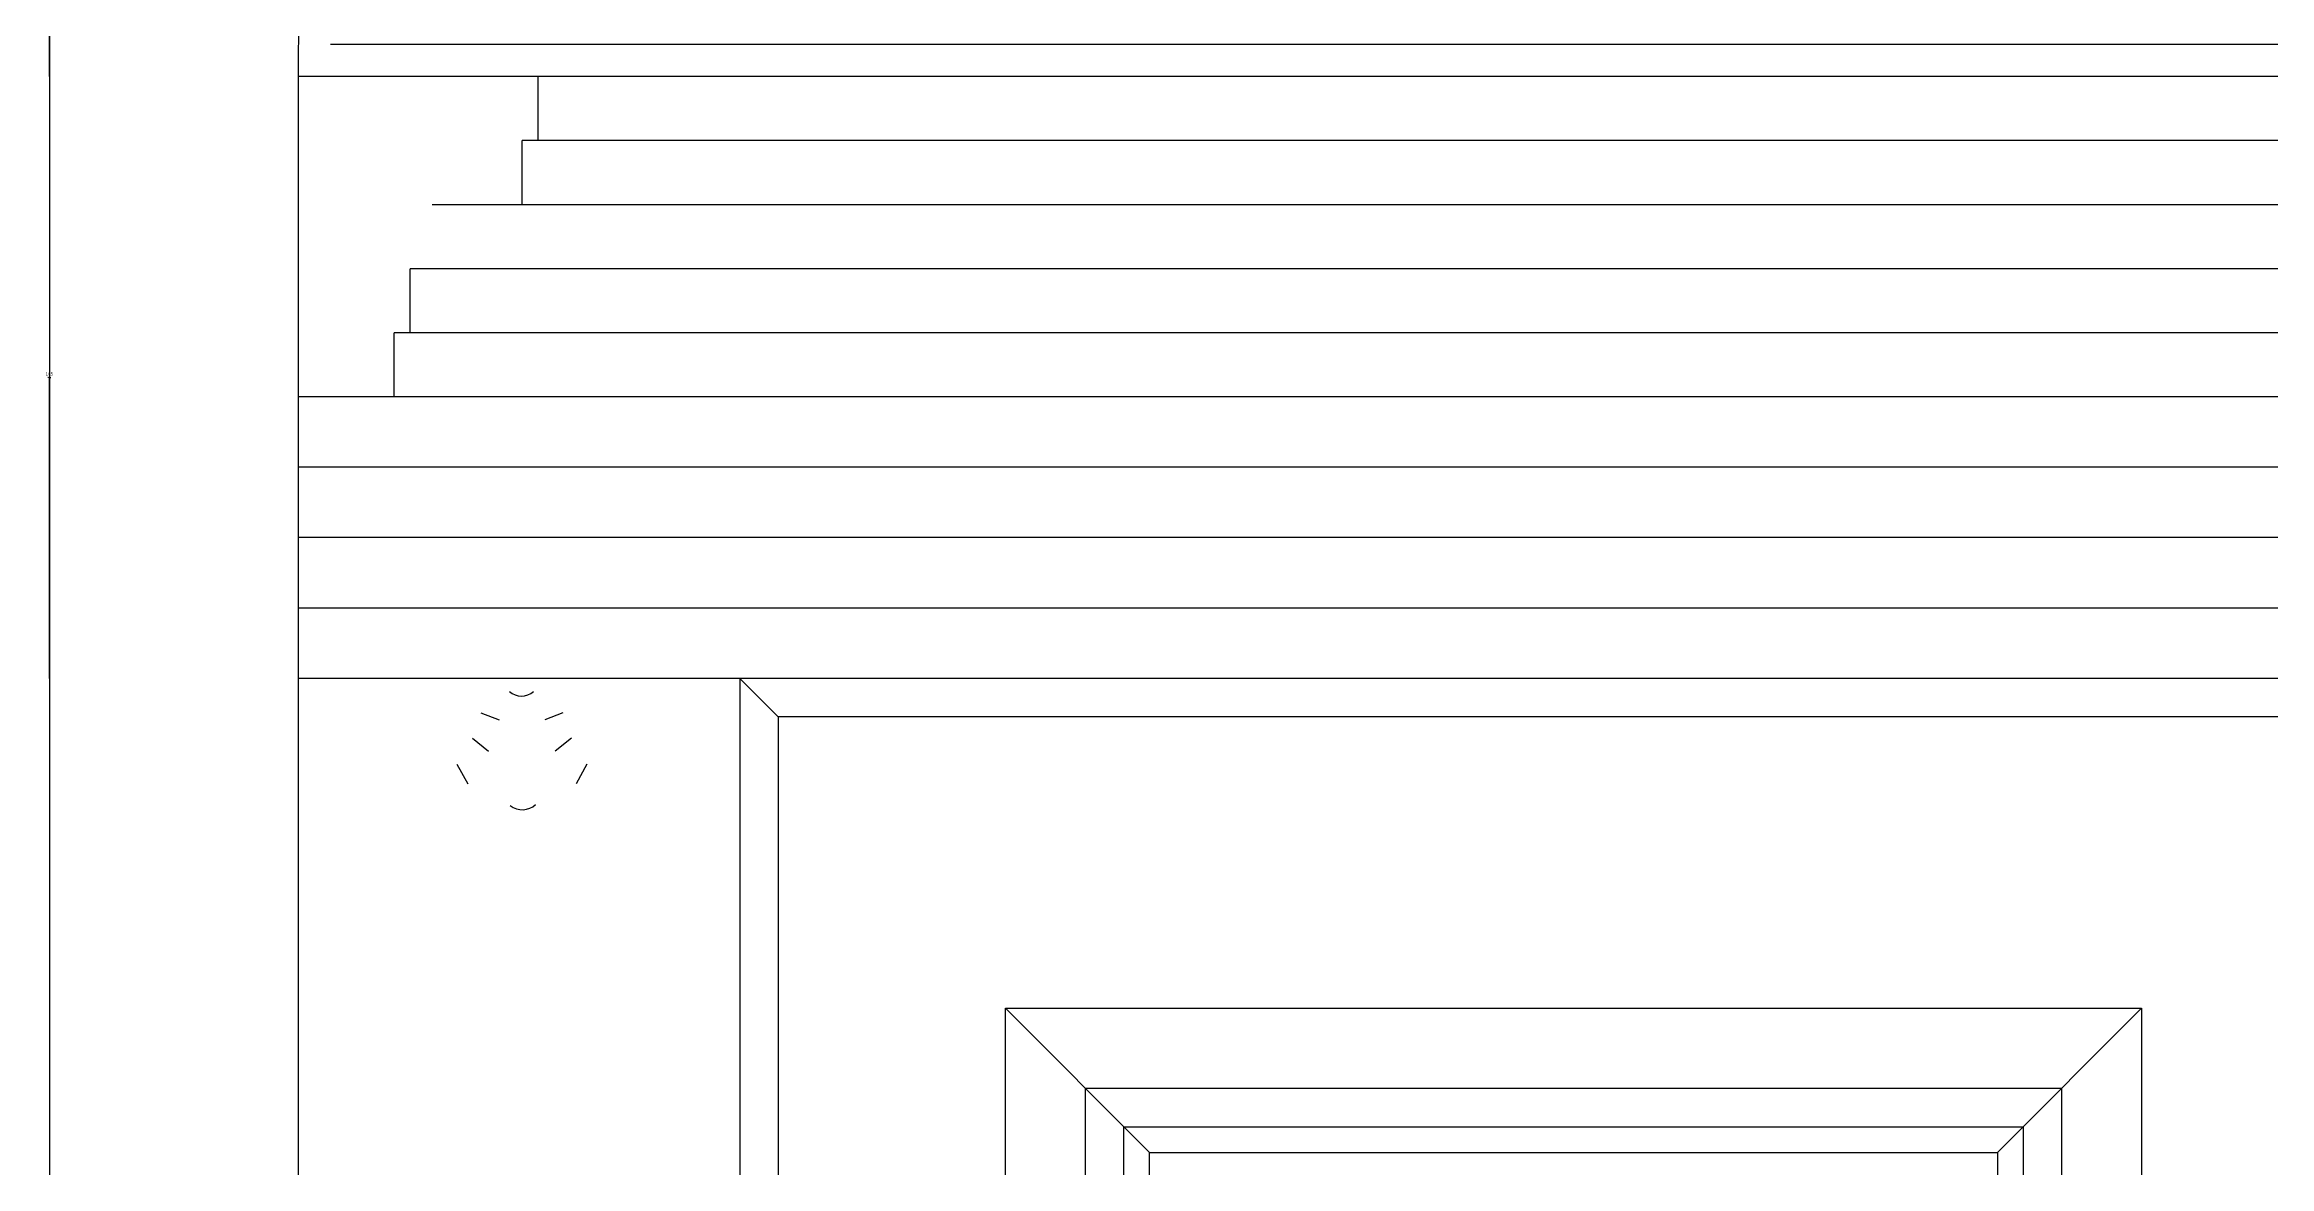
# Model space of a CAD drawing. Header units: metres. Extents: x 329 to 3546, y 72 to 4699.
# Drawn here: x 399 to 1095, y 3666 to 4017 of the extents above; entities that cross this region are included whole.
import ezdxf

# ---------------------------------------------------------------- set-up
doc = ezdxf.new("R2010")
doc.units = ezdxf.units.M
for name, color, linetype in [('3', 3, 'Continuous'), ('4', 4, 'Continuous'), ('7', 7, 'Continuous'), ('DIM', 3, 'Continuous')]:
    doc.layers.add(name, color=color, linetype=linetype)
doc.dimstyles.get("Standard").update_dxf_attribs({"dimtxt": 2.5, "dimasz": 2.5, "dimexe": 1.25, "dimexo": 0.625, "dimtad": 1, "dimcen": 2.5, "dimazin": 3, "dimtfac": 1, "dimtmove": 0, "dimatfit": 3})

# ---------------------------------------------------------------- blocks, each defined once
blk = doc.blocks.new('*D8')
for p, q in [((400.83, 4622.63), (400.83, 3169.13)), ((400.58, 3169.13), (400.33, 3169.13)), ((400.83, 1715.63), (400.83, 3169.13)), ((400.83, 3169.13), (400.83, 3169.13)), ((401.08, 3169.13), (401.33, 3169.13))]:
    blk.add_line(p, q)
at = {"layer": 'Defpoints'}
for p in [(400.83, 4622.63), (400.83, 3169.13), (400.83, 1715.63)]:
    blk.add_point(p, dxfattribs=at)
at = {"layer": 'DIM', "insert": (400.83, 3170.255), "char_height": 1, "attachment_point": 5}
blk.add_mtext('2900', dxfattribs=at)
blk = doc.blocks.new('*D9')
for p, q in [((400.83, 3818.63), (400.83, 2767.13)), ((400.58, 2767.13), (400.33, 2767.13)), ((400.83, 1715.63), (400.83, 2767.13)), ((400.83, 2767.13), (400.83, 2767.13)), ((401.08, 2767.13), (401.33, 2767.13))]:
    blk.add_line(p, q)
at = {"layer": 'Defpoints'}
for p in [(400.83, 3818.63), (400.83, 2767.13), (400.83, 1715.63)]:
    blk.add_point(p, dxfattribs=at)
at = {"layer": 'DIM', "insert": (400.83, 2768.255), "char_height": 1, "attachment_point": 5}
blk.add_mtext('2100', dxfattribs=at)
blk = doc.blocks.new('*D11')
for p, q in [((400.83, 4006.63), (400.83, 3912.63)), ((400.58, 3912.63), (400.33, 3912.63)), ((400.83, 3818.63), (400.83, 3912.63)), ((400.83, 3912.63), (400.83, 3912.63)), ((401.08, 3912.63), (401.33, 3912.63))]:
    blk.add_line(p, q)
at = {"layer": 'Defpoints'}
for p in [(400.83, 4006.63), (400.83, 3912.63), (400.83, 3818.63)]:
    blk.add_point(p, dxfattribs=at)
at = {"layer": 'DIM', "insert": (400.83, 3913.755), "char_height": 1, "attachment_point": 5}
blk.add_mtext('185', dxfattribs=at)
blk = doc.blocks.new('*D12')
for p, q in [((400.83, 4622.63), (400.83, 4314.63)), ((400.58, 4314.63), (400.33, 4314.63)), ((400.83, 4006.63), (400.83, 4314.63)), ((400.83, 4314.63), (400.83, 4314.63)), ((401.08, 4314.63), (401.33, 4314.63))]:
    blk.add_line(p, q)
at = {"layer": 'Defpoints'}
for p in [(400.83, 4622.63), (400.83, 4314.63), (400.83, 4006.63)]:
    blk.add_point(p, dxfattribs=at)
at = {"layer": 'DIM', "insert": (400.83, 4315.755), "char_height": 1, "attachment_point": 5}
blk.add_mtext('615', dxfattribs=at)

msp = doc.modelspace()

# ---------------------------------------------------------------- linework, layer by layer
at = {"layer": '3'}
for p, q in [((1700.46, 4016.63), (488.63, 4016.63)), ((1635.54, 3986.63), (553.54, 3986.63)), ((1640.54, 3966.63), (548.54, 3966.63)), ((1675.54, 3946.63), (513.54, 3946.63)), ((1675.54, 3926.63), (513.54, 3926.63)), ((1710.54, 3884.63), (478.54, 3884.63)), ((1710.54, 3862.63), (478.54, 3862.63)), ((1710.54, 3840.63), (478.54, 3840.63)), ((616.54, 3818.63), (478.54, 3818.63)), ((628.54, 3806.63), (616.54, 3818.63)), ((535.67, 3807.9), (541.33, 3805.77)), ((561.27, 3807.9), (555.61, 3805.77)), ((628.54, 3806.63), (628.54, 1715.63)), ((1560.54, 3806.63), (628.54, 3806.63)), ((533, 3799.97), (538.07, 3795.99)), ((563.94, 3799.97), (558.87, 3795.99)), ((528.17, 3791.83), (531.55, 3785.75)), ((568.77, 3791.83), (565.39, 3785.75)), ((744.54, 3670.63), (699.54, 3715.63)), ((1009.54, 3670.63), (1054.54, 3715.63))]:
    msp.add_line(p, q, dxfattribs=at)
for points in [[(724.54, 3690.63), (1029.54, 3690.63), (1029.54, 3490.63), (724.54, 3490.63)], [(736.54, 3678.63), (1017.54, 3678.63), (1017.54, 3502.63), (736.54, 3502.63)], [(744.54, 3670.63), (1009.54, 3670.63), (1009.54, 3510.63), (744.54, 3510.63)]]:
    msp.add_lwpolyline(points, close=True, dxfattribs=at)
for centre, radius, start, end in [((548.34, 3818.63), 5.48, 226.97, 313.03), ((548.66, 3783.65), 6, 230.61, 313.1)]:
    msp.add_arc(centre, radius, start, end, dxfattribs=at)
at = {"layer": '4'}
for p, q in [((1710.54, 4006.63), (478.54, 4006.63)), ((478.54, 4006.63), (478.54, 1715.63)), ((616.54, 3818.63), (616.54, 1715.63)), ((1572.54, 3818.63), (616.54, 3818.63))]:
    msp.add_line(p, q, dxfattribs=at)
msp.add_arc((1094.54, 4006.63), 616, 0, 180, dxfattribs=at)
at = {"layer": '7'}
for p, q in [((553.54, 3986.63), (553.54, 4006.63)), ((548.54, 3966.63), (548.54, 3986.63)), ((553.54, 3986.63), (548.54, 3986.63)), ((548.54, 3966.63), (520.42, 3966.63)), ((513.54, 3926.63), (513.54, 3946.63)), ((513.54, 3926.63), (508.54, 3926.63)), ((508.54, 3906.63), (508.54, 3926.63)), ((1710.54, 3906.63), (478.54, 3906.63))]:
    msp.add_line(p, q, dxfattribs=at)
msp.add_lwpolyline([(699.54, 3715.63), (1054.54, 3715.63), (1054.54, 3465.63), (699.54, 3465.63)], close=True, dxfattribs=at)

# ---------------------------------------------------------------- dimensions: what is measured, and where the dimension line sits
at = {"layer": 'DIM'}
for base, p1, p2, text, picture, middle in [((400.83, 3169.13), (400.83, 1715.63), (400.83, 4622.63), '2900', '*D8', (400.83, 3170.255)), ((400.83, 4314.63), (400.83, 4006.63), (400.83, 4622.63), '615', '*D12', (400.83, 4315.755)), ((400.83, 3912.63), (400.83, 3818.63), (400.83, 4006.63), '185', '*D11', (400.83, 3913.755)), ((400.83, 2767.13), (400.83, 1715.63), (400.83, 3818.63), '2100', '*D9', (400.83, 2768.255))]:
    dim = msp.add_linear_dim(base=base, p1=p1, p2=p2, text=text, dimstyle='Standard', dxfattribs=at)
    dim.commit()
    dim.dimension.update_dxf_attribs({"geometry": picture, "text_midpoint": middle})

doc.saveas('drawing.dxf')
